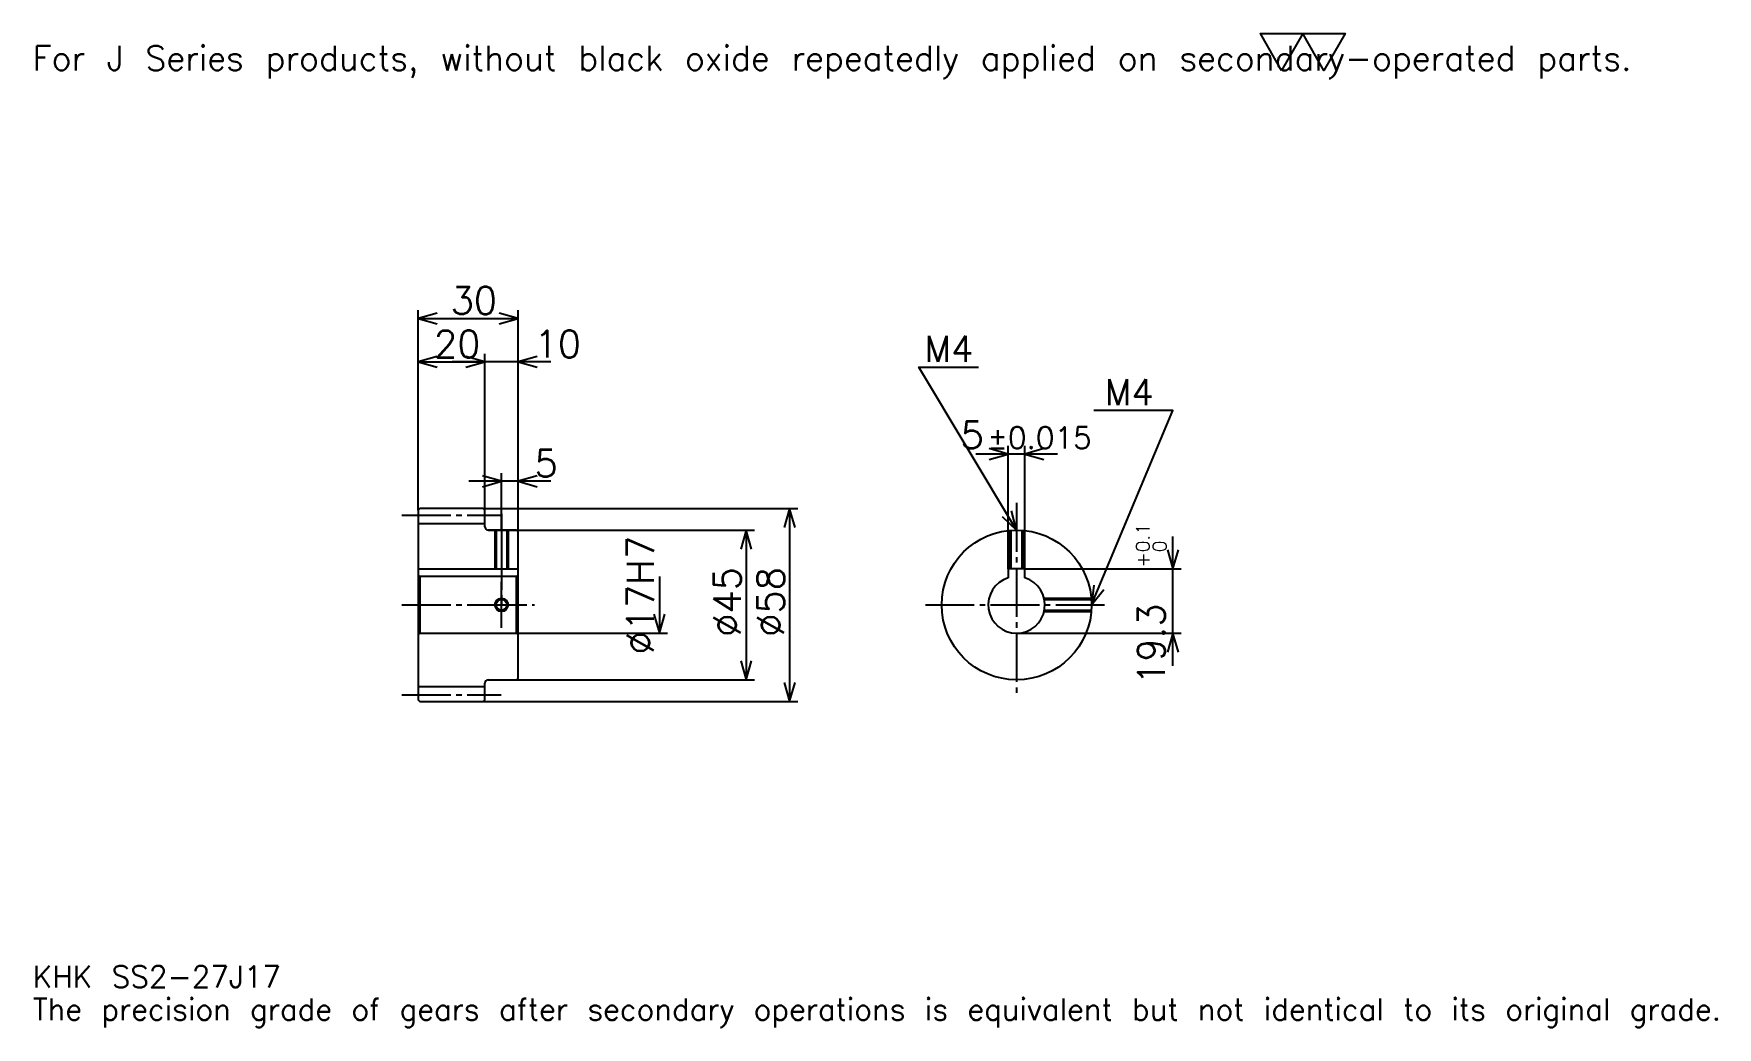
# Model space of a CAD drawing. Extents: x 17 to 522, y 6 to 304.
import ezdxf

# ---------------------------------------------------------------- set-up
doc = ezdxf.new("R2010")
doc.units = 0
doc.linetypes.add('DASHDOT', pattern=[19.565218, 14.673913, -1.630435, 1.630435, -1.630435])
doc.layers.get('0').update_dxf_attribs({"linetype": 'CONTINUOUS'})
doc.layers.add('DASHDOT', color=6, linetype='DASHDOT')
doc.styles.add('KANJI', font='TXT', dxfattribs={"bigfont": 'BIGFONT'})

msp = doc.modelspace()

# ---------------------------------------------------------------- linework, layer by layer
at = {"color": 5}
for p, q in [((132.065216, 161.880432), (132.065216, 221.391296)), ((132.065216, 218.945648), (162.065216, 218.945648)), ((162.065216, 161.880432), (162.065216, 221.391296)), ((152.065216, 161.880432), (152.065216, 208.347839)), ((132.065216, 205.902176), (152.065216, 205.902176)), ((171.847824, 205.902176), (142.282608, 205.902176)), ((324.021729, 178.206512), (299.456543, 178.206512)), ((309.239136, 143.680435), (309.239136, 180.652176)), ((314.239136, 143.680435), (314.239136, 180.652176)), ((157.065216, 161.880432), (157.065216, 172.478256)), ((171.847824, 170.032608), (147.282608, 170.032608)), ((132.065216, 161.380432), (132.065216, 161.880432)), ((151.565216, 161.880432), (162.065216, 161.880432)), ((152.065216, 161.380432), (152.065216, 161.880432)), ((157.065216, 155.380432), (157.065216, 161.880432)), ((157.065216, 155.380432), (157.065216, 161.880432)), ((162.065216, 161.880432), (246.032608, 161.880432)), ((162.065216, 154.880432), (162.065216, 161.880432)), ((243.586945, 161.880432), (243.586945, 103.880432)), ((153.065216, 155.380432), (162.065216, 155.380432)), ((162.065216, 155.380432), (232.989136, 155.380432)), ((230.543488, 155.380432), (230.543488, 110.380432)), ((358.695648, 114.597824), (358.695648, 153.463043)), ((314.239136, 143.680435), (361.141296, 143.680435)), ((204.456512, 141.380432), (204.456512, 124.380432)), ((162.065216, 124.380432), (206.902176, 124.380432)), ((311.739136, 124.380432), (361.141296, 124.380432)), ((153.065216, 110.380432), (162.065216, 110.380432)), ((162.065216, 110.380432), (232.989136, 110.380432)), ((151.565216, 103.880432), (162.065216, 103.880432)), ((162.065216, 103.880432), (246.032608, 103.880432))]:
    msp.add_line(p, q, dxfattribs=at)
at = {"color": 4}
for p, q in [((132.065216, 157.380432), (152.065216, 157.380432)), ((132.065216, 143.680435), (162.065216, 143.680435)), ((161.565216, 141.380432), (162.065216, 141.880432)), ((132.565216, 141.380432), (132.565216, 124.380432)), ((161.565216, 124.380432), (162.065216, 123.880432)), ((132.065216, 108.380432), (152.065216, 108.380432))]:
    msp.add_line(p, q, dxfattribs=at)
at = {"color": 7}
msp.add_lwpolyline([(391.304352, 293.478271), (384.945648, 304.5), (410.380432, 304.5), (404.021729, 293.478271), (397.663055, 304.5), (391.304352, 293.478271)], dxfattribs=at)
at = {"color": 5}
for points in [[(137.771744, 220.57608), (132.065216, 218.945648), (137.771744, 217.315216)], [(156.358688, 217.315216), (162.065216, 218.945648), (156.358688, 220.57608)], [(137.771744, 207.532608), (132.065216, 205.902176), (137.771744, 204.271744)], [(146.358688, 204.271744), (152.065216, 205.902176), (146.358688, 207.532608)], [(146.358688, 204.271744), (152.065216, 205.902176), (146.358688, 207.532608)], [(167.771729, 207.532608), (162.065216, 205.902176), (167.771729, 204.271744)], [(311.739136, 155.380432), (282.391296, 204.293472), (300.32608, 204.293472)], [(334.239136, 132.880432), (358.695648, 191.25), (334.891296, 191.25)], [(303.532593, 176.57608), (309.239136, 178.206512), (303.532593, 179.83696)], [(319.945679, 179.83696), (314.239136, 178.206512), (319.945679, 176.57608)], [(151.358688, 168.402176), (157.065216, 170.032608), (151.358688, 171.66304)], [(167.771729, 171.66304), (162.065216, 170.032608), (167.771729, 168.402176)], [(245.217377, 156.173904), (243.586945, 161.880432), (241.956512, 156.173904)], [(307.40506, 159.434875), (311.739136, 155.380432), (310.201233, 161.112579)], [(232.17392, 149.673904), (230.543488, 155.380432), (228.913055, 149.673904)], [(357.065216, 149.386948), (358.695648, 143.680435), (360.32608, 149.386948)], [(334.940613, 138.773697), (334.239136, 132.880432), (337.948151, 137.513565)], [(202.82608, 130.08696), (204.456512, 124.380432), (206.086945, 130.08696)], [(360.32608, 118.673912), (358.695648, 124.380432), (357.065216, 118.673912)], [(228.913055, 116.086952), (230.543488, 110.380432), (232.17392, 116.086952)], [(241.956512, 109.586952), (243.586945, 103.880432), (245.217377, 109.586952)]]:
    msp.add_lwpolyline(points, dxfattribs=at)
at = {"color": 4}
for points in [[(152.065216, 156.380432), (152.065216, 161.380432), (151.565216, 161.880432), (132.565216, 161.880432), (132.065216, 161.380432), (132.065216, 123.880432)], [(153.065216, 110.380432), (161.565216, 110.380432), (162.065216, 110.880432), (162.065216, 154.880432), (161.565216, 155.380432), (153.065216, 155.380432)], [(155.065216, 155.380432), (155.065216, 143.680435)], [(155.445221, 155.380432), (155.445221, 143.680435)], [(158.685211, 155.380432), (158.685211, 143.680435)], [(159.065216, 155.380432), (159.065216, 143.680435)], [(309.739136, 143.680435), (309.739136, 155.291367)], [(310.119141, 143.680435), (310.119141, 155.322037)], [(313.359131, 143.680435), (313.359131, 155.322037)], [(313.739136, 143.680435), (313.739136, 155.291367)], [(132.065216, 123.880432), (132.565216, 124.380432), (161.565216, 124.380432), (161.565216, 141.380432), (132.565216, 141.380432), (132.065216, 141.880432)], [(314.239136, 141.004471), (314.239136, 143.680435), (309.239136, 143.680435), (309.239136, 141.004471)], [(320.000488, 134.880432), (334.150085, 134.880432)], [(320.083313, 134.500427), (334.180725, 134.500427)], [(320.000488, 130.880432), (334.150085, 130.880432)], [(320.083313, 131.260437), (334.180725, 131.260437)], [(132.065216, 123.880432), (132.065216, 104.380432), (132.565216, 103.880432), (151.565216, 103.880432), (152.065216, 104.380432), (152.065216, 109.380432)]]:
    msp.add_lwpolyline(points, dxfattribs=at)
for centre, radius in [((311.739136, 132.880432), 22.5), ((157.065216, 132.880432), 1.62)]:
    msp.add_circle(centre, radius, dxfattribs=at)
at = {"color": 7}
msp.add_circle((157.065216, 132.880432), 2, dxfattribs=at)
at = {"color": 4}
for centre, radius, start, end in [((153.065216, 156.380432), 1, 180, 270), ((311.739136, 132.880432), 8.5, 107.10463483, 72.89536517), ((153.065216, 109.380432), 1, 90, 180)]:
    msp.add_arc(centre, radius, start, end, dxfattribs=at)
at = {"layer": 'DASHDOT', "color": 7}
for p, q in [((311.739136, 163.532608), (311.739136, 105.489128)), ((127.173912, 159.880432), (156.956512, 159.880432)), ((157.065216, 155.380432), (157.065216, 132.880432)), ((127.173912, 132.880432), (166.956512, 132.880432)), ((284.347839, 132.880432), (339.130432, 132.880432)), ((127.173912, 105.880432), (156.956512, 105.880432))]:
    msp.add_line(p, q, dxfattribs=at)
for points in [[(157.065216, 160.271729), (157.065216, 138.789124)], [(157.065216, 125.989128), (157.065216, 139.771744)], [(150.17392, 132.880432), (163.956512, 132.880432)]]:
    msp.add_lwpolyline(points, dxfattribs=at)

# ---------------------------------------------------------------- texts
at = {"color": 7, "style": 'KANJI'}
for s, height, p in [('For J Series products, without black oxide repeatedly applied on secondary-operated parts.', 7.336957, (16.304348, 293.478271)), ('30', 8.152174, (141.766296, 220.25)), ('20', 8.152174, (136.766296, 207.206512)), ('10', 8.152174, (166.956512, 207.206512)), ('M4', 7.826087, (284.021729, 205.92392)), ('M4', 7.826087, (338.152161, 192.880432)), ('5', 8.152174, (294.911438, 179.83696)), ('%%p0.015', 6.521739, (302.981079, 179.83696)), ('5', 8.152174, (166.956512, 171.33696)), ('KHK SS2-27J17', 6.521739, (16.304348, 17.934782)), ('The precision grade of gears after secondary operations is equivalent but not identical to its original grade.', 6.521739, (16.304348, 8.152174))]:
    msp.add_text(s, height=height, dxfattribs=at).set_placement(p)
for s, height, p in [('%%c17H7', 8.152174, (202.82608, 118.002716)), ('0.1', 4.076087, (351.684784, 148.706711)), ('0', 4.076087, (356.739136, 148.706711)), ('+', 4.076087, (351.684784, 144.141495)), ('%%c45', 8.152174, (228.913055, 123.301628)), ('%%c58', 8.152174, (241.956512, 123.301628)), ('19.3', 8.152174, (356.25, 108.855667))]:
    msp.add_text(s, height=height, rotation=90, dxfattribs=at).set_placement(p)

doc.saveas('drawing.dxf')
